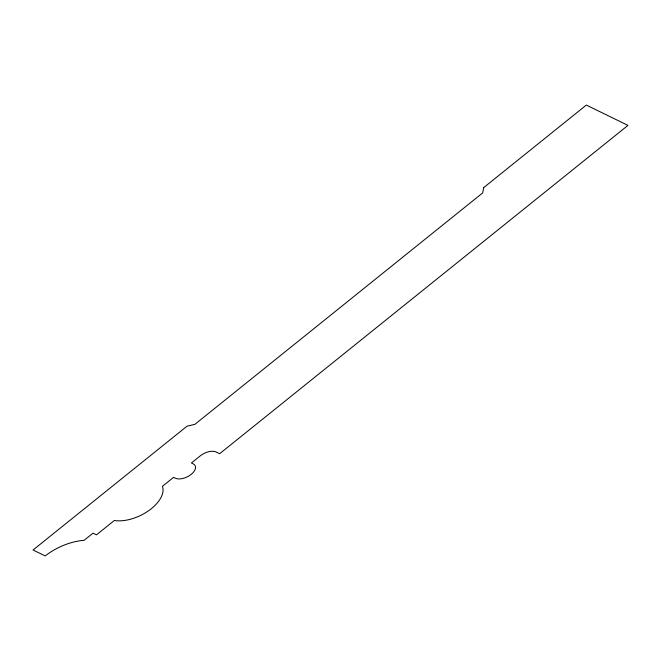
<?xml version="1.0" encoding="UTF-8"?>
<svg xmlns="http://www.w3.org/2000/svg" width="661" height="661" viewBox="0 0 661 661"><rect width="100%" height="100%" fill="white"/><g stroke="black" fill="none" stroke-linecap="round" stroke-linejoin="round"><path stroke-width="0.99" d="M483.712 187.592L482.72 192.88L194.921 424.321L186.989 426.213L33.05 550.01L45.188 555.934A43.395 23.573 -25.7 0 1 84.096 540.326L93.019 533.154L96.481 534.848L114.336 520.496A32.521 17.665 -25.7 0 0 148.882 510.532A32.521 17.665 -25.7 0 0 162.424 486.306L173.579 477.333L175.305 478.176A12.138 6.593 -25.7 0 0 191.169 474.391A12.138 6.593 -25.7 0 0 193.161 463.824L191.426 462.981L200.349 455.801A12.138 6.593 -25.7 0 1 216.205 452.017L219.675 453.702L627.95 125.383L586.34 105.066L483.712 187.592"/></g></svg>
